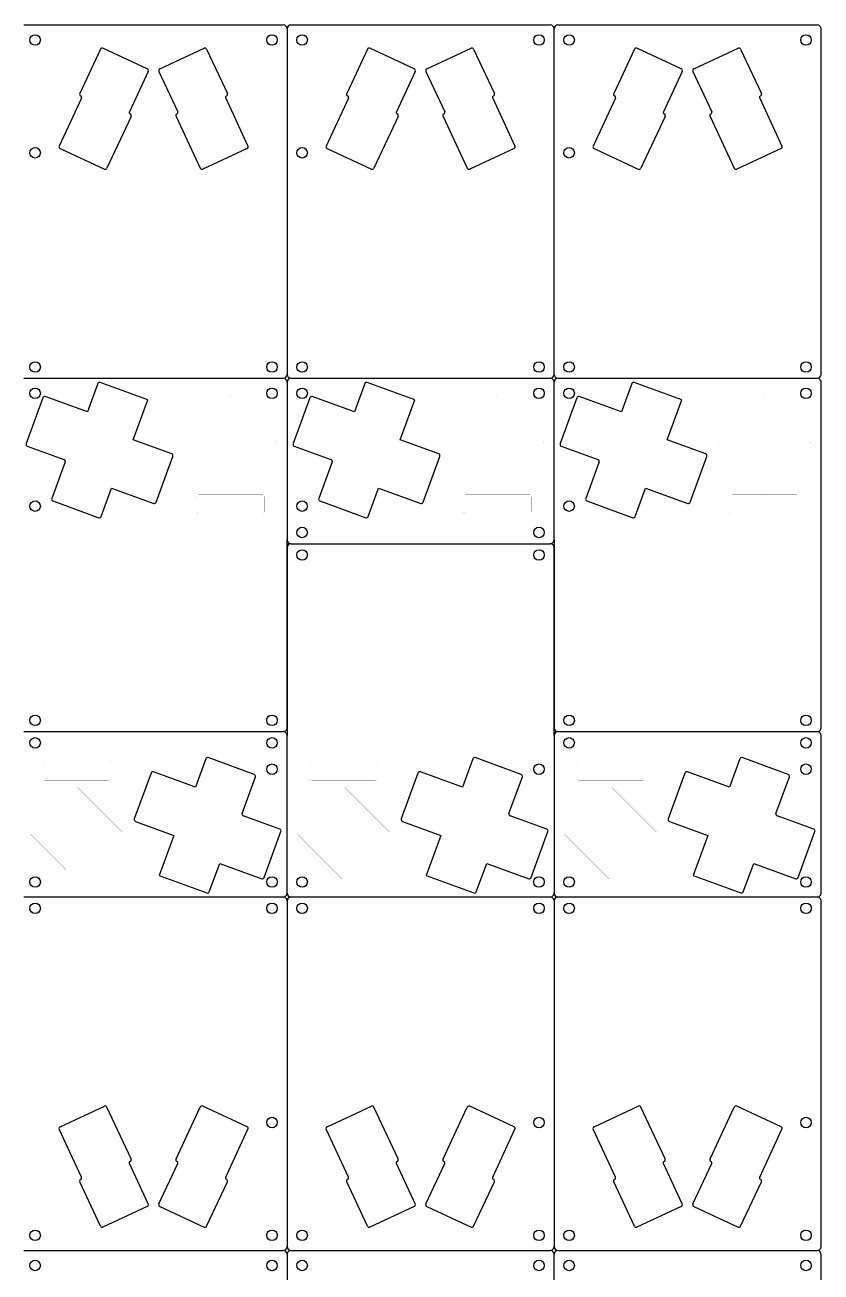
# Model space of a CAD drawing. Extents: x -1.3 to 16.9, y 0 to 26.7.
# Drawn here: x 8.54 to 16.87, y 13.61 to 26.67 of the extents above; entities that cross this region are included whole.
import ezdxf

# ---------------------------------------------------------------- set-up
doc = ezdxf.new("R2010")
doc.units = 0
doc.layers.add('20', color=1, linetype='CONTINUOUS')

msp = doc.modelspace()

# ---------------------------------------------------------------- linework, layer by layer
at = {"layer": '20'}
for p, q in [((8.525197, 26.669291), (11.241732, 26.669291)), ((11.320472, 26.669291), (14.037008, 26.669291)), ((14.115748, 26.669291), (16.832283, 26.669291)), ((11.281102, 26.629921), (11.281102, 23.007874)), ((14.076378, 23.007874), (14.076378, 26.629921)), ((16.871654, 23.007874), (16.871654, 26.629921)), ((9.327771, 26.41634), (9.110338, 25.950054)), ((9.817789, 26.209561), (9.353931, 26.425861)), ((9.94914, 26.209561), (10.412998, 26.425861)), ((10.439158, 26.41634), (10.656591, 25.950054)), ((12.123046, 26.41634), (11.905614, 25.950054)), ((12.613064, 26.209561), (12.149206, 26.425861)), ((12.744416, 26.209561), (13.208274, 26.425861)), ((13.234434, 26.41634), (13.451867, 25.950054)), ((14.918322, 26.41634), (14.700889, 25.950054)), ((15.40834, 26.209561), (14.944482, 26.425861)), ((15.539691, 26.209561), (16.00355, 26.425861)), ((16.02971, 26.41634), (16.247142, 25.950054)), ((9.82731, 26.183401), (9.630219, 25.760736)), ((9.939619, 26.183401), (10.136711, 25.760736)), ((12.622586, 26.183401), (12.425494, 25.760736)), ((12.734894, 26.183401), (12.931986, 25.760736)), ((15.417861, 26.183401), (15.22077, 25.760736)), ((15.53017, 26.183401), (15.727262, 25.760736)), ((9.128085, 25.901294), (8.894934, 25.4013)), ((10.638844, 25.901294), (10.871995, 25.4013)), ((11.923361, 25.901294), (11.69021, 25.4013)), ((13.43412, 25.901294), (13.66727, 25.4013)), ((14.718636, 25.901294), (14.485486, 25.4013)), ((16.229395, 25.901294), (16.462546, 25.4013)), ((9.647966, 25.711976), (9.394474, 25.168361)), ((10.118963, 25.711976), (10.372455, 25.168361)), ((12.443241, 25.711976), (12.18975, 25.168361)), ((12.914239, 25.711976), (13.16773, 25.168361)), ((15.238517, 25.711976), (14.985025, 25.168361)), ((15.709515, 25.711976), (15.963006, 25.168361)), ((8.904456, 25.37514), (9.368314, 25.15884)), ((10.862473, 25.37514), (10.398615, 25.15884)), ((11.699731, 25.37514), (12.16359, 25.15884)), ((13.657749, 25.37514), (13.19389, 25.15884)), ((14.495007, 25.37514), (14.958866, 25.15884)), ((16.453024, 25.37514), (15.989166, 25.15884)), ((8.525197, 22.968504), (11.241732, 22.968504)), ((9.299661, 22.914325), (9.191072, 22.615979)), ((9.824334, 22.744307), (9.324891, 22.92609)), ((11.281102, 22.929134), (11.281102, 21.472441)), ((11.320472, 22.968504), (14.037008, 22.968504)), ((12.094936, 22.914325), (11.986347, 22.615979)), ((12.61961, 22.744307), (12.120167, 22.92609)), ((14.076378, 21.472441), (14.076378, 22.929134)), ((14.115748, 22.968504), (16.832283, 22.968504)), ((14.890212, 22.914325), (14.781623, 22.615979)), ((15.414885, 22.744307), (14.915442, 22.92609)), ((16.871654, 19.307087), (16.871654, 22.929134)), ((8.724858, 22.764718), (8.549808, 22.283773)), ((9.191072, 22.615979), (8.750088, 22.776484)), ((9.670913, 22.322786), (9.824334, 22.744307)), ((11.520133, 22.764718), (11.345084, 22.283773)), ((11.986347, 22.615979), (11.545364, 22.776484)), ((12.466188, 22.322786), (12.61961, 22.744307)), ((14.315409, 22.764718), (14.140359, 22.283773)), ((14.781623, 22.615979), (14.340639, 22.776484)), ((15.261464, 22.322786), (15.414885, 22.744307)), ((8.561573, 22.258543), (8.945715, 22.118726)), ((10.073553, 22.176237), (9.670913, 22.322786)), ((11.356849, 22.258543), (11.740991, 22.118726)), ((12.868828, 22.176237), (12.466188, 22.322786)), ((14.152125, 22.258543), (14.536266, 22.118726)), ((15.664104, 22.176237), (15.261464, 22.322786)), ((8.95748, 22.093496), (8.817524, 21.70897)), ((9.910268, 21.670061), (10.085318, 22.151006)), ((11.752756, 22.093496), (11.6128, 21.70897)), ((12.705544, 21.670061), (12.880594, 22.151006)), ((14.548032, 22.093496), (14.408076, 21.70897)), ((15.50082, 21.670061), (15.675869, 22.151006)), ((9.335465, 21.520455), (9.444054, 21.818801)), ((9.444054, 21.818801), (9.885038, 21.658296)), ((12.130741, 21.520455), (12.23933, 21.818801)), ((12.23933, 21.818801), (12.680313, 21.658296)), ((14.926016, 21.520455), (15.034605, 21.818801)), ((15.034605, 21.818801), (15.475589, 21.658296)), ((8.82929, 21.68374), (9.310235, 21.50869)), ((11.624565, 21.68374), (12.10551, 21.50869)), ((14.419841, 21.68374), (14.900786, 21.50869)), ((11.281102, 21.472441), (11.281102, 21.275591)), ((14.076378, 21.275591), (14.076378, 21.472441)), ((11.281102, 19.307087), (11.281102, 21.275591)), ((11.281102, 21.19685), (11.281102, 19.228346)), ((11.320472, 21.23622), (14.037008, 21.23622)), ((14.076378, 21.275591), (14.076378, 19.307087)), ((14.076378, 19.228346), (14.076378, 21.19685)), ((8.525197, 19.267717), (11.241732, 19.267717)), ((11.281102, 19.031496), (11.281102, 19.228346)), ((14.076378, 19.228346), (14.076378, 19.031496)), ((14.115748, 19.267717), (16.832283, 19.267717)), ((16.871654, 19.031496), (16.871654, 19.228346)), ((10.431464, 18.983482), (10.322875, 18.685136)), ((10.937639, 18.820197), (10.456695, 18.995247)), ((11.281102, 17.574803), (11.281102, 19.031496)), ((13.22674, 18.983482), (13.11815, 18.685136)), ((13.732915, 18.820197), (13.25197, 18.995247)), ((14.076378, 19.031496), (14.076378, 17.574803)), ((16.022015, 18.983482), (15.913426, 18.685136)), ((16.528191, 18.820197), (16.047246, 18.995247)), ((16.871654, 17.574803), (16.871654, 19.031496)), ((9.856661, 18.833876), (9.681611, 18.352931)), ((10.322875, 18.685136), (9.881891, 18.845641)), ((12.651936, 18.833876), (12.476887, 18.352931)), ((13.11815, 18.685136), (12.677167, 18.845641)), ((15.447212, 18.833876), (15.272162, 18.352931)), ((15.913426, 18.685136), (15.472442, 18.845641)), ((10.809449, 18.410441), (10.949405, 18.794967)), ((13.604724, 18.410441), (13.74468, 18.794967)), ((16.4, 18.410441), (16.539956, 18.794967)), ((9.693376, 18.3277), (10.096016, 18.181151)), ((11.205356, 18.245394), (10.821214, 18.385211)), ((12.488652, 18.3277), (12.891292, 18.181151)), ((14.000631, 18.245394), (13.61649, 18.385211)), ((15.283928, 18.3277), (15.686567, 18.181151)), ((16.795907, 18.245394), (16.411765, 18.385211)), ((10.096016, 18.181151), (9.942595, 17.75963)), ((11.042071, 17.739219), (11.217121, 18.220164)), ((12.891292, 18.181151), (12.737871, 17.75963)), ((13.837347, 17.739219), (14.012397, 18.220164)), ((15.686567, 18.181151), (15.533146, 17.75963)), ((16.632623, 17.739219), (16.807672, 18.220164)), ((10.467268, 17.589612), (10.575857, 17.887958)), ((10.575857, 17.887958), (11.016841, 17.727453)), ((13.262544, 17.589612), (13.371133, 17.887958)), ((13.371133, 17.887958), (13.812117, 17.727453)), ((16.05782, 17.589612), (16.166409, 17.887958)), ((16.166409, 17.887958), (16.607392, 17.727453)), ((9.942595, 17.75963), (10.442038, 17.577847)), ((12.737871, 17.75963), (13.237313, 17.577847)), ((15.533146, 17.75963), (16.032589, 17.577847)), ((11.241732, 17.535433), (8.525197, 17.535433)), ((14.037008, 17.535433), (11.320472, 17.535433)), ((16.832283, 17.535433), (14.115748, 17.535433)), ((11.281102, 17.496063), (11.281102, 13.874016)), ((14.076378, 17.496063), (14.076378, 13.874016)), ((16.871654, 13.874016), (16.871654, 17.496063)), ((8.904456, 15.128797), (9.368314, 15.345097)), ((9.647966, 14.791961), (9.394474, 15.335576)), ((10.118963, 14.791961), (10.372455, 15.335576)), ((10.862473, 15.128797), (10.398615, 15.345097)), ((11.699731, 15.128797), (12.16359, 15.345097)), ((12.443241, 14.791961), (12.18975, 15.335576)), ((12.914239, 14.791961), (13.16773, 15.335576)), ((13.657749, 15.128797), (13.19389, 15.345097)), ((14.495007, 15.128797), (14.958866, 15.345097)), ((15.238517, 14.791961), (14.985025, 15.335576)), ((15.709515, 14.791961), (15.963006, 15.335576)), ((16.453024, 15.128797), (15.989166, 15.345097)), ((9.128085, 14.602643), (8.894934, 15.102637)), ((10.638844, 14.602643), (10.871995, 15.102637)), ((11.923361, 14.602643), (11.69021, 15.102637)), ((13.43412, 14.602643), (13.66727, 15.102637)), ((14.718636, 14.602643), (14.485486, 15.102637)), ((16.229395, 14.602643), (16.462546, 15.102637)), ((9.82731, 14.320536), (9.630219, 14.743201)), ((9.939619, 14.320536), (10.136711, 14.743201)), ((12.622586, 14.320536), (12.425494, 14.743201)), ((12.734894, 14.320536), (12.931986, 14.743201)), ((15.417861, 14.320536), (15.22077, 14.743201)), ((15.53017, 14.320536), (15.727262, 14.743201)), ((9.327771, 14.087597), (9.110338, 14.553883)), ((10.439158, 14.087597), (10.656591, 14.553883)), ((12.123046, 14.087597), (11.905614, 14.553883)), ((13.234434, 14.087597), (13.451867, 14.553883)), ((14.918322, 14.087597), (14.700889, 14.553883)), ((16.02971, 14.087597), (16.247142, 14.553883)), ((9.817789, 14.294376), (9.353931, 14.078076)), ((9.94914, 14.294376), (10.412998, 14.078076)), ((12.613064, 14.294376), (12.149206, 14.078076)), ((12.744416, 14.294376), (13.208274, 14.078076)), ((15.40834, 14.294376), (14.944482, 14.078076)), ((15.539691, 14.294376), (16.00355, 14.078076)), ((8.525197, 13.834646), (11.241732, 13.834646)), ((11.281102, 13.795276), (11.281102, 10.173228)), ((11.320472, 13.834646), (14.037008, 13.834646)), ((14.076378, 10.173228), (14.076378, 13.795276)), ((14.115748, 13.834646), (16.832283, 13.834646)), ((16.871654, 10.173228), (16.871654, 13.795276))]:
    msp.add_line(p, q, dxfattribs=at)
at = {"layer": '20', "const_width": 0.000394}
for points in [[(10.212345, 22.313132), (10.676632, 22.777419)], [(10.704471, 22.777419), (11.168758, 22.313132)], [(13.00762, 22.313132), (13.471907, 22.777419)], [(13.499746, 22.777419), (13.964033, 22.313132)], [(15.802896, 22.313132), (16.267183, 22.777419)], [(16.295022, 22.777419), (16.759309, 22.313132)], [(10.676632, 21.821006), (10.212345, 22.285293)], [(11.168758, 22.285293), (10.704471, 21.821006)], [(13.471907, 21.821006), (13.00762, 22.285293)], [(13.964033, 22.285293), (13.499746, 21.821006)], [(16.267183, 21.821006), (15.802896, 22.285293)], [(16.759309, 22.285293), (16.295022, 21.821006)], [(10.33622, 21.570866), (10.33622, 21.728346)], [(10.355906, 21.748031), (11.025197, 21.748031)], [(11.044882, 21.570866), (11.044882, 21.728346)], [(13.131496, 21.570866), (13.131496, 21.728346)], [(13.151181, 21.748031), (13.820472, 21.748031)], [(13.840157, 21.570866), (13.840157, 21.728346)], [(15.926772, 21.570866), (15.926772, 21.728346)], [(15.946457, 21.748031), (16.615748, 21.748031)], [(16.635433, 21.570866), (16.635433, 21.728346)], [(11.025197, 21.551181), (10.355906, 21.551181)], [(11.281102, 21.472441), (14.076378, 21.472441)], [(13.820472, 21.551181), (13.151181, 21.551181)], [(16.615748, 21.551181), (15.946457, 21.551181)], [(11.281102, 19.031496), (8.485827, 19.031496)], [(8.741732, 18.952756), (9.411024, 18.952756)], [(11.537008, 18.952756), (12.206299, 18.952756)], [(16.871654, 19.031496), (14.076378, 19.031496)], [(14.332283, 18.952756), (15.001575, 18.952756)], [(8.722047, 18.933071), (8.722047, 18.775591)], [(9.430709, 18.933071), (9.430709, 18.775591)], [(11.517323, 18.933071), (11.517323, 18.775591)], [(12.225984, 18.933071), (12.225984, 18.775591)], [(14.312598, 18.933071), (14.312598, 18.775591)], [(15.02126, 18.933071), (15.02126, 18.775591)], [(8.598171, 18.218644), (9.062459, 18.682931)], [(9.411024, 18.755906), (8.741732, 18.755906)], [(9.090297, 18.682931), (9.554585, 18.218644)], [(11.393447, 18.218644), (11.857734, 18.682931)], [(12.206299, 18.755906), (11.537008, 18.755906)], [(11.885573, 18.682931), (12.34986, 18.218644)], [(14.188723, 18.218644), (14.65301, 18.682931)], [(15.001575, 18.755906), (14.332283, 18.755906)], [(14.680849, 18.682931), (15.145136, 18.218644)], [(9.062459, 17.726518), (8.598171, 18.190805)], [(9.554585, 18.190805), (9.090297, 17.726518)], [(11.857734, 17.726518), (11.393447, 18.190805)], [(12.34986, 18.190805), (11.885573, 17.726518)], [(14.65301, 17.726518), (14.188723, 18.190805)], [(15.145136, 18.190805), (14.680849, 17.726518)]]:
    msp.add_lwpolyline(points, dxfattribs=at)
at = {"layer": '20'}
for points, const_width in [([(10.704471, 22.777419, 0.414214), (10.676632, 22.777419)], 0.000394), ([(10.676562, 22.777489, 1), (10.676701, 22.77735)], 0.000197), ([(10.676701, 22.77735, 1), (10.676562, 22.777489)], 0.000197), ([(10.70454, 22.777489, 1), (10.704401, 22.77735)], 0.000197), ([(10.704401, 22.77735, 1), (10.70454, 22.777489)], 0.000197), ([(13.499746, 22.777419, 0.414214), (13.471907, 22.777419)], 0.000394), ([(13.471838, 22.777489, 1), (13.471977, 22.77735)], 0.000197), ([(13.471977, 22.77735, 1), (13.471838, 22.777489)], 0.000197), ([(13.499816, 22.777489, 1), (13.499677, 22.77735)], 0.000197), ([(13.499677, 22.77735, 1), (13.499816, 22.777489)], 0.000197), ([(16.295022, 22.777419, 0.414214), (16.267183, 22.777419)], 0.000394), ([(16.267113, 22.777489, 1), (16.267253, 22.77735)], 0.000197), ([(16.267253, 22.77735, 1), (16.267113, 22.777489)], 0.000197), ([(16.295091, 22.777489, 1), (16.294952, 22.77735)], 0.000197), ([(16.294952, 22.77735, 1), (16.295091, 22.777489)], 0.000197), ([(10.212345, 22.313132, 0.414214), (10.212345, 22.285293)], 0.000394), ([(10.212275, 22.313202, 1), (10.212414, 22.313062)], 0.000197), ([(10.212414, 22.285363, 1), (10.212275, 22.285224)], 0.000197), ([(10.212414, 22.313062, 1), (10.212275, 22.313202)], 0.000197), ([(10.212275, 22.285224, 1), (10.212414, 22.285363)], 0.000197), ([(11.168827, 22.313202, 1), (11.168688, 22.313062)], 0.000197), ([(11.168758, 22.285293, 0.414214), (11.168758, 22.313132)], 0.000394), ([(11.168688, 22.285363, 1), (11.168827, 22.285224)], 0.000197), ([(11.168688, 22.313062, 1), (11.168827, 22.313202)], 0.000197), ([(11.168827, 22.285224, 1), (11.168688, 22.285363)], 0.000197), ([(13.00762, 22.313132, 0.414214), (13.00762, 22.285293)], 0.000394), ([(13.007551, 22.313202, 1), (13.00769, 22.313062)], 0.000197), ([(13.00769, 22.285363, 1), (13.007551, 22.285224)], 0.000197), ([(13.00769, 22.313062, 1), (13.007551, 22.313202)], 0.000197), ([(13.007551, 22.285224, 1), (13.00769, 22.285363)], 0.000197), ([(13.964033, 22.285293, 0.414214), (13.964033, 22.313132)], 0.000394), ([(13.964103, 22.313202, 1), (13.963964, 22.313062)], 0.000197), ([(13.963964, 22.285363, 1), (13.964103, 22.285224)], 0.000197), ([(13.964103, 22.285224, 1), (13.963964, 22.285363)], 0.000197), ([(13.963964, 22.313062, 1), (13.964103, 22.313202)], 0.000197), ([(15.802896, 22.313132, 0.414214), (15.802896, 22.285293)], 0.000394), ([(15.802826, 22.313202, 1), (15.802965, 22.313062)], 0.000197), ([(15.802965, 22.285363, 1), (15.802826, 22.285224)], 0.000197), ([(15.802965, 22.313062, 1), (15.802826, 22.313202)], 0.000197), ([(15.802826, 22.285224, 1), (15.802965, 22.285363)], 0.000197), ([(16.759309, 22.285293, 0.414214), (16.759309, 22.313132)], 0.000394), ([(16.759379, 22.313202, 1), (16.759239, 22.313062)], 0.000197), ([(16.759239, 22.285363, 1), (16.759379, 22.285224)], 0.000197), ([(16.759239, 22.313062, 1), (16.759379, 22.313202)], 0.000197), ([(16.759379, 22.285224, 1), (16.759239, 22.285363)], 0.000197), ([(10.676701, 21.821076, 1), (10.676562, 21.820936)], 0.000197), ([(10.676632, 21.821006, 0.414214), (10.704471, 21.821006)], 0.000394), ([(10.676562, 21.820936, 1), (10.676701, 21.821076)], 0.000197), ([(10.704401, 21.821076, 1), (10.70454, 21.820936)], 0.000197), ([(10.70454, 21.820936, 1), (10.704401, 21.821076)], 0.000197), ([(13.471907, 21.821006, 0.414214), (13.499746, 21.821006)], 0.000394), ([(13.471977, 21.821076, 1), (13.471838, 21.820936)], 0.000197), ([(13.471838, 21.820936, 1), (13.471977, 21.821076)], 0.000197), ([(13.499677, 21.821076, 1), (13.499816, 21.820936)], 0.000197), ([(13.499816, 21.820936, 1), (13.499677, 21.821076)], 0.000197), ([(16.267183, 21.821006, 0.414214), (16.295022, 21.821006)], 0.000394), ([(16.267253, 21.821076, 1), (16.267113, 21.820936)], 0.000197), ([(16.267113, 21.820936, 1), (16.267253, 21.821076)], 0.000197), ([(16.294952, 21.821076, 1), (16.295091, 21.820936)], 0.000197), ([(16.295091, 21.820936, 1), (16.294952, 21.821076)], 0.000197), ([(10.355906, 21.748031, 0.414214), (10.33622, 21.728346)], 0.000394), ([(10.336319, 21.728346, 1), (10.336122, 21.728346)], 0.000197), ([(10.336122, 21.728346, 1), (10.336319, 21.728346)], 0.000197), ([(10.355906, 21.74813, 1), (10.355906, 21.747933)], 0.000197), ([(10.355906, 21.747933, 1), (10.355906, 21.74813)], 0.000197), ([(11.044882, 21.728346, 0.414214), (11.025197, 21.748031)], 0.000394), ([(11.025197, 21.74813, 1), (11.025197, 21.747933)], 0.000197), ([(11.025197, 21.747933, 1), (11.025197, 21.74813)], 0.000197), ([(11.04498, 21.728346, 1), (11.044783, 21.728346)], 0.000197), ([(11.044783, 21.728346, 1), (11.04498, 21.728346)], 0.000197), ([(13.151181, 21.748031, 0.414214), (13.131496, 21.728346)], 0.000394), ([(13.131594, 21.728346, 1), (13.131398, 21.728346)], 0.000197), ([(13.131398, 21.728346, 1), (13.131594, 21.728346)], 0.000197), ([(13.151181, 21.74813, 1), (13.151181, 21.747933)], 0.000197), ([(13.151181, 21.747933, 1), (13.151181, 21.74813)], 0.000197), ([(13.840157, 21.728346, 0.414214), (13.820472, 21.748031)], 0.000394), ([(13.820472, 21.74813, 1), (13.820472, 21.747933)], 0.000197), ([(13.820472, 21.747933, 1), (13.820472, 21.74813)], 0.000197), ([(13.840256, 21.728346, 1), (13.840059, 21.728346)], 0.000197), ([(13.840059, 21.728346, 1), (13.840256, 21.728346)], 0.000197), ([(15.92687, 21.728346, 1), (15.926673, 21.728346)], 0.000197), ([(15.926673, 21.728346, 1), (15.92687, 21.728346)], 0.000197), ([(15.946457, 21.748031, 0.414214), (15.926772, 21.728346)], 0.000394), ([(15.946457, 21.74813, 1), (15.946457, 21.747933)], 0.000197), ([(15.946457, 21.747933, 1), (15.946457, 21.74813)], 0.000197), ([(16.635433, 21.728346, 0.414214), (16.615748, 21.748031)], 0.000394), ([(16.615748, 21.74813, 1), (16.615748, 21.747933)], 0.000197), ([(16.615748, 21.747933, 1), (16.615748, 21.74813)], 0.000197), ([(16.635531, 21.728346, 1), (16.635335, 21.728346)], 0.000197), ([(16.635335, 21.728346, 1), (16.635531, 21.728346)], 0.000197), ([(10.33622, 21.570866, 0.414214), (10.355906, 21.551181)], 0.000394), ([(10.336319, 21.570866, 1), (10.336122, 21.570866)], 0.000197), ([(10.336122, 21.570866, 1), (10.336319, 21.570866)], 0.000197), ([(11.025197, 21.551181, 0.414214), (11.044882, 21.570866)], 0.000394), ([(11.04498, 21.570866, 1), (11.044783, 21.570866)], 0.000197), ([(11.044783, 21.570866, 1), (11.04498, 21.570866)], 0.000197), ([(13.131496, 21.570866, 0.414214), (13.151181, 21.551181)], 0.000394), ([(13.131594, 21.570866, 1), (13.131398, 21.570866)], 0.000197), ([(13.131398, 21.570866, 1), (13.131594, 21.570866)], 0.000197), ([(13.820472, 21.551181, 0.414214), (13.840157, 21.570866)], 0.000394), ([(13.840256, 21.570866, 1), (13.840059, 21.570866)], 0.000197), ([(13.840059, 21.570866, 1), (13.840256, 21.570866)], 0.000197), ([(15.92687, 21.570866, 1), (15.926673, 21.570866)], 0.000197), ([(15.926673, 21.570866, 1), (15.92687, 21.570866)], 0.000197), ([(15.926772, 21.570866, 0.414214), (15.946457, 21.551181)], 0.000394), ([(16.615748, 21.551181, 0.414214), (16.635433, 21.570866)], 0.000394), ([(16.635531, 21.570866, 1), (16.635335, 21.570866)], 0.000197), ([(16.635335, 21.570866, 1), (16.635531, 21.570866)], 0.000197), ([(10.355906, 21.55128, 1), (10.355906, 21.551083)], 0.000197), ([(10.355906, 21.551083, 1), (10.355906, 21.55128)], 0.000197), ([(11.025197, 21.55128, 1), (11.025197, 21.551083)], 0.000197), ([(11.025197, 21.551083, 1), (11.025197, 21.55128)], 0.000197), ([(11.281102, 21.472539, 1), (11.281102, 21.472343)], 0.000197), ([(13.151181, 21.55128, 1), (13.151181, 21.551083)], 0.000197), ([(13.151181, 21.551083, 1), (13.151181, 21.55128)], 0.000197), ([(13.820472, 21.55128, 1), (13.820472, 21.551083)], 0.000197), ([(13.820472, 21.551083, 1), (13.820472, 21.55128)], 0.000197), ([(14.076378, 21.472343, 1), (14.076378, 21.472539)], 0.000197), ([(15.946457, 21.55128, 1), (15.946457, 21.551083)], 0.000197), ([(15.946457, 21.551083, 1), (15.946457, 21.55128)], 0.000197), ([(16.615748, 21.55128, 1), (16.615748, 21.551083)], 0.000197), ([(16.615748, 21.551083, 1), (16.615748, 21.55128)], 0.000197), ([(8.741732, 18.952756, 0.414214), (8.722047, 18.933071)], 0.000394), ([(8.741732, 18.952854, 1), (8.741732, 18.952657)], 0.000197), ([(8.741732, 18.952657, 1), (8.741732, 18.952854)], 0.000197), ([(9.430709, 18.933071, 0.414214), (9.411024, 18.952756)], 0.000394), ([(9.411024, 18.952854, 1), (9.411024, 18.952657)], 0.000197), ([(9.411024, 18.952657, 1), (9.411024, 18.952854)], 0.000197), ([(11.281102, 19.031398, 1), (11.281102, 19.031594)], 0.000197), ([(11.537008, 18.952756, 0.414214), (11.517323, 18.933071)], 0.000394), ([(11.537008, 18.952854, 1), (11.537008, 18.952657)], 0.000197), ([(11.537008, 18.952657, 1), (11.537008, 18.952854)], 0.000197), ([(12.225984, 18.933071, 0.414214), (12.206299, 18.952756)], 0.000394), ([(12.206299, 18.952854, 1), (12.206299, 18.952657)], 0.000197), ([(12.206299, 18.952657, 1), (12.206299, 18.952854)], 0.000197), ([(14.076378, 19.031594, 1), (14.076378, 19.031398)], 0.000197), ([(14.332283, 18.952756, 0.414214), (14.312598, 18.933071)], 0.000394), ([(14.332283, 18.952854, 1), (14.332283, 18.952657)], 0.000197), ([(14.332283, 18.952657, 1), (14.332283, 18.952854)], 0.000197), ([(15.02126, 18.933071, 0.414214), (15.001575, 18.952756)], 0.000394), ([(15.001575, 18.952854, 1), (15.001575, 18.952657)], 0.000197), ([(15.001575, 18.952657, 1), (15.001575, 18.952854)], 0.000197), ([(16.871654, 19.031398, 1), (16.871654, 19.031594)], 0.000197), ([(8.722146, 18.933071, 1), (8.721949, 18.933071)], 0.000197), ([(8.721949, 18.933071, 1), (8.722146, 18.933071)], 0.000197), ([(9.430807, 18.933071, 1), (9.43061, 18.933071)], 0.000197), ([(9.43061, 18.933071, 1), (9.430807, 18.933071)], 0.000197), ([(11.517421, 18.933071, 1), (11.517224, 18.933071)], 0.000197), ([(11.517224, 18.933071, 1), (11.517421, 18.933071)], 0.000197), ([(12.226083, 18.933071, 1), (12.225886, 18.933071)], 0.000197), ([(12.225886, 18.933071, 1), (12.226083, 18.933071)], 0.000197), ([(14.312697, 18.933071, 1), (14.3125, 18.933071)], 0.000197), ([(14.3125, 18.933071, 1), (14.312697, 18.933071)], 0.000197), ([(15.021358, 18.933071, 1), (15.021161, 18.933071)], 0.000197), ([(15.021161, 18.933071, 1), (15.021358, 18.933071)], 0.000197), ([(8.722047, 18.775591, 0.414214), (8.741732, 18.755906)], 0.000394), ([(8.722146, 18.775591, 1), (8.721949, 18.775591)], 0.000197), ([(8.721949, 18.775591, 1), (8.722146, 18.775591)], 0.000197), ([(8.741732, 18.756004, 1), (8.741732, 18.755807)], 0.000197), ([(8.741732, 18.755807, 1), (8.741732, 18.756004)], 0.000197), ([(9.062389, 18.683001, 1), (9.062528, 18.682861)], 0.000197), ([(9.090297, 18.682931, 0.414214), (9.062459, 18.682931)], 0.000394), ([(9.062528, 18.682861, 1), (9.062389, 18.683001)], 0.000197), ([(9.090367, 18.683001, 1), (9.090228, 18.682861)], 0.000197), ([(9.090228, 18.682861, 1), (9.090367, 18.683001)], 0.000197), ([(9.411024, 18.755906, 0.414214), (9.430709, 18.775591)], 0.000394), ([(9.411024, 18.756004, 1), (9.411024, 18.755807)], 0.000197), ([(9.411024, 18.755807, 1), (9.411024, 18.756004)], 0.000197), ([(9.430807, 18.775591, 1), (9.43061, 18.775591)], 0.000197), ([(9.43061, 18.775591, 1), (9.430807, 18.775591)], 0.000197), ([(11.517323, 18.775591, 0.414214), (11.537008, 18.755906)], 0.000394), ([(11.517421, 18.775591, 1), (11.517224, 18.775591)], 0.000197), ([(11.517224, 18.775591, 1), (11.517421, 18.775591)], 0.000197), ([(11.537008, 18.756004, 1), (11.537008, 18.755807)], 0.000197), ([(11.537008, 18.755807, 1), (11.537008, 18.756004)], 0.000197), ([(11.885573, 18.682931, 0.414214), (11.857734, 18.682931)], 0.000394), ([(11.857665, 18.683001, 1), (11.857804, 18.682861)], 0.000197), ([(11.857804, 18.682861, 1), (11.857665, 18.683001)], 0.000197), ([(11.885643, 18.683001, 1), (11.885503, 18.682861)], 0.000197), ([(11.885503, 18.682861, 1), (11.885643, 18.683001)], 0.000197), ([(12.206299, 18.755906, 0.414214), (12.225984, 18.775591)], 0.000394), ([(12.206299, 18.756004, 1), (12.206299, 18.755807)], 0.000197), ([(12.206299, 18.755807, 1), (12.206299, 18.756004)], 0.000197), ([(12.226083, 18.775591, 1), (12.225886, 18.775591)], 0.000197), ([(12.225886, 18.775591, 1), (12.226083, 18.775591)], 0.000197), ([(14.312598, 18.775591, 0.414214), (14.332283, 18.755906)], 0.000394), ([(14.312697, 18.775591, 1), (14.3125, 18.775591)], 0.000197), ([(14.3125, 18.775591, 1), (14.312697, 18.775591)], 0.000197), ([(14.332283, 18.756004, 1), (14.332283, 18.755807)], 0.000197), ([(14.332283, 18.755807, 1), (14.332283, 18.756004)], 0.000197), ([(14.65294, 18.683001, 1), (14.653079, 18.682861)], 0.000197), ([(14.680849, 18.682931, 0.414214), (14.65301, 18.682931)], 0.000394), ([(14.653079, 18.682861, 1), (14.65294, 18.683001)], 0.000197), ([(14.680918, 18.683001, 1), (14.680779, 18.682861)], 0.000197), ([(14.680779, 18.682861, 1), (14.680918, 18.683001)], 0.000197), ([(15.001575, 18.755906, 0.414214), (15.02126, 18.775591)], 0.000394), ([(15.001575, 18.756004, 1), (15.001575, 18.755807)], 0.000197), ([(15.001575, 18.755807, 1), (15.001575, 18.756004)], 0.000197), ([(15.021358, 18.775591, 1), (15.021161, 18.775591)], 0.000197), ([(15.021161, 18.775591, 1), (15.021358, 18.775591)], 0.000197), ([(8.598171, 18.218644, 0.414214), (8.598171, 18.190805)], 0.000394), ([(8.598241, 18.190875, 1), (8.598102, 18.190735)], 0.000197), ([(8.598102, 18.218713, 1), (8.598241, 18.218574)], 0.000197), ([(8.598102, 18.190735, 1), (8.598241, 18.190875)], 0.000197), ([(8.598241, 18.218574, 1), (8.598102, 18.218713)], 0.000197), ([(9.554515, 18.190875, 1), (9.554654, 18.190735)], 0.000197), ([(9.554585, 18.190805, 0.414214), (9.554585, 18.218644)], 0.000394), ([(9.554654, 18.218713, 1), (9.554515, 18.218574)], 0.000197), ([(9.554515, 18.218574, 1), (9.554654, 18.218713)], 0.000197), ([(9.554654, 18.190735, 1), (9.554515, 18.190875)], 0.000197), ([(11.393447, 18.218644, 0.414214), (11.393447, 18.190805)], 0.000394), ([(11.393377, 18.218713, 1), (11.393517, 18.218574)], 0.000197), ([(11.393517, 18.190875, 1), (11.393377, 18.190735)], 0.000197), ([(11.393517, 18.218574, 1), (11.393377, 18.218713)], 0.000197), ([(11.393377, 18.190735, 1), (11.393517, 18.190875)], 0.000197), ([(12.34986, 18.190805, 0.414214), (12.34986, 18.218644)], 0.000394), ([(12.349791, 18.190875, 1), (12.34993, 18.190735)], 0.000197), ([(12.34993, 18.218713, 1), (12.349791, 18.218574)], 0.000197), ([(12.349791, 18.218574, 1), (12.34993, 18.218713)], 0.000197), ([(12.34993, 18.190735, 1), (12.349791, 18.190875)], 0.000197), ([(14.188723, 18.218644, 0.414214), (14.188723, 18.190805)], 0.000394), ([(14.188792, 18.190875, 1), (14.188653, 18.190735)], 0.000197), ([(14.188653, 18.218713, 1), (14.188792, 18.218574)], 0.000197), ([(14.188792, 18.218574, 1), (14.188653, 18.218713)], 0.000197), ([(14.188653, 18.190735, 1), (14.188792, 18.190875)], 0.000197), ([(15.145066, 18.190875, 1), (15.145205, 18.190735)], 0.000197), ([(15.145136, 18.190805, 0.414214), (15.145136, 18.218644)], 0.000394), ([(15.145205, 18.218713, 1), (15.145066, 18.218574)], 0.000197), ([(15.145066, 18.218574, 1), (15.145205, 18.218713)], 0.000197), ([(15.145205, 18.190735, 1), (15.145066, 18.190875)], 0.000197), ([(9.062459, 17.726518, 0.414214), (9.090297, 17.726518)], 0.000394), ([(9.062528, 17.726587, 1), (9.062389, 17.726448)], 0.000197), ([(9.062389, 17.726448, 1), (9.062528, 17.726587)], 0.000197), ([(9.090228, 17.726587, 1), (9.090367, 17.726448)], 0.000197), ([(9.090367, 17.726448, 1), (9.090228, 17.726587)], 0.000197), ([(11.857734, 17.726518, 0.414214), (11.885573, 17.726518)], 0.000394), ([(11.857804, 17.726587, 1), (11.857665, 17.726448)], 0.000197), ([(11.857665, 17.726448, 1), (11.857804, 17.726587)], 0.000197), ([(11.885503, 17.726587, 1), (11.885643, 17.726448)], 0.000197), ([(11.885643, 17.726448, 1), (11.885503, 17.726587)], 0.000197), ([(14.65301, 17.726518, 0.414214), (14.680849, 17.726518)], 0.000394), ([(14.653079, 17.726587, 1), (14.65294, 17.726448)], 0.000197), ([(14.65294, 17.726448, 1), (14.653079, 17.726587)], 0.000197), ([(14.680779, 17.726587, 1), (14.680918, 17.726448)], 0.000197), ([(14.680918, 17.726448, 1), (14.680779, 17.726587)], 0.000197)]:
    msp.add_lwpolyline(points, format="xyb", dxfattribs=dict(at, const_width=const_width))
for centre in [(8.643307, 26.511811), (11.123622, 26.511811), (11.438583, 26.511811), (13.918898, 26.511811), (14.233858, 26.511811), (16.714173, 26.511811), (8.643307, 25.330709), (11.438583, 25.330709), (14.233858, 25.330709), (8.643307, 23.086614), (11.123622, 23.086614), (11.438583, 23.086614), (13.918898, 23.086614), (14.233858, 23.086614), (16.714173, 23.086614), (8.643307, 22.811024), (11.123622, 22.811024), (11.438583, 22.811024), (13.918898, 22.811024), (14.233858, 22.811024), (16.714173, 22.811024), (8.643307, 21.629921), (11.438583, 21.629921), (14.233858, 21.629921), (11.438583, 21.354331), (13.918898, 21.354331), (11.438583, 21.11811), (13.918898, 21.11811), (8.643307, 19.385827), (11.123622, 19.385827), (14.233858, 19.385827), (16.714173, 19.385827), (8.643307, 19.149606), (11.123622, 19.149606), (14.233858, 19.149606), (16.714173, 19.149606), (11.123622, 18.874016), (13.918898, 18.874016), (16.714173, 18.874016), (8.643307, 17.692913), (11.123622, 17.692913), (11.438583, 17.692913), (13.918898, 17.692913), (14.233858, 17.692913), (16.714173, 17.692913), (8.643307, 17.417323), (11.123622, 17.417323), (11.438583, 17.417323), (13.918898, 17.417323), (14.233858, 17.417323), (16.714173, 17.417323), (11.123622, 15.173228), (13.918898, 15.173228), (16.714173, 15.173228), (8.643307, 13.992126), (11.123622, 13.992126), (11.438583, 13.992126), (13.918898, 13.992126), (14.233858, 13.992126), (16.714173, 13.992126), (8.643307, 13.677165), (11.123622, 13.677165), (11.438583, 13.677165), (13.918898, 13.677165), (14.233858, 13.677165), (16.714173, 13.677165)]:
    msp.add_circle(centre, 0.055118, dxfattribs=at)
for centre, radius, start, end in [((11.241732, 26.629921), 0.03937, 0, 90), ((11.320472, 26.629921), 0.03937, 90, 180), ((14.037008, 26.629921), 0.03937, 0, 90), ((14.115748, 26.629921), 0.03937, 90, 180), ((16.832283, 26.629921), 0.03937, 0, 90), ((9.345611, 26.408021), 0.019685, 64.999937, 154.999937), ((10.421318, 26.408021), 0.019685, 25.000063, 115.000063), ((12.140887, 26.408021), 0.019685, 64.999937, 154.999937), ((13.216593, 26.408021), 0.019685, 25.000063, 115.000063), ((14.936163, 26.408021), 0.019685, 64.999937, 154.999937), ((16.011869, 26.408021), 0.019685, 25.000063, 115.000063), ((9.80947, 26.19172), 0.019685, 334.999937, 64.999937), ((9.95746, 26.19172), 0.019685, 115.000063, 205.000063), ((12.604745, 26.19172), 0.019685, 334.999937, 64.999937), ((12.752735, 26.19172), 0.019685, 115.000063, 205.000063), ((15.400021, 26.19172), 0.019685, 334.999937, 64.999937), ((15.548011, 26.19172), 0.019685, 115.000063, 205.000063), ((9.125751, 25.942867), 0.017006, 154.999671, 244.999846), ((9.110244, 25.909613), 0.019685, 334.999937, 64.999937), ((10.656685, 25.909613), 0.019685, 115.000063, 205.000063), ((10.641178, 25.942867), 0.017006, 295.000154, 25.000329), ((11.921027, 25.942867), 0.017006, 154.999671, 244.999846), ((11.90552, 25.909613), 0.019685, 334.999937, 64.999937), ((13.45196, 25.909613), 0.019685, 115.000063, 205.000063), ((13.436454, 25.942867), 0.017006, 295.000154, 25.000329), ((14.716302, 25.942867), 0.017006, 154.999671, 244.999846), ((14.700796, 25.909613), 0.019685, 334.999937, 64.999937), ((16.247236, 25.909613), 0.019685, 115.000063, 205.000063), ((16.231729, 25.942867), 0.017006, 295.000154, 25.000329), ((9.645632, 25.753549), 0.017006, 154.999671, 244.999846), ((9.630125, 25.720295), 0.019685, 334.999937, 64.999937), ((10.136804, 25.720295), 0.019685, 115.000063, 205.000063), ((10.121297, 25.753549), 0.017006, 295.000154, 25.000329), ((12.440907, 25.753549), 0.017006, 154.999671, 244.999846), ((12.425401, 25.720295), 0.019685, 334.999937, 64.999937), ((12.93208, 25.720295), 0.019685, 115.000063, 205.000063), ((12.916573, 25.753549), 0.017006, 295.000154, 25.000329), ((15.236183, 25.753549), 0.017006, 154.999671, 244.999846), ((15.220676, 25.720295), 0.019685, 334.999937, 64.999937), ((15.727355, 25.720295), 0.019685, 115.000063, 205.000063), ((15.711849, 25.753549), 0.017006, 295.000154, 25.000329), ((8.912775, 25.392981), 0.019685, 154.999937, 244.999937), ((10.854154, 25.392981), 0.019685, 295.000063, 25.000063), ((11.708051, 25.392981), 0.019685, 154.999937, 244.999937), ((13.64943, 25.392981), 0.019685, 295.000063, 25.000063), ((14.503326, 25.392981), 0.019685, 154.999937, 244.999937), ((16.444705, 25.392981), 0.019685, 295.000063, 25.000063), ((9.376634, 25.176681), 0.019685, 245.000175, 334.999699), ((10.390296, 25.176681), 0.019685, 205.000301, 294.999825), ((12.171909, 25.176681), 0.019685, 245.000175, 334.999699), ((13.185571, 25.176681), 0.019685, 205.000301, 294.999825), ((14.967185, 25.176681), 0.019685, 245.000175, 334.999699), ((15.980847, 25.176681), 0.019685, 205.000301, 294.999825), ((11.241732, 23.007874), 0.03937, 270, 0), ((11.320472, 23.007874), 0.03937, 180, 270), ((14.037008, 23.007874), 0.03937, 270, 0), ((14.115748, 23.007874), 0.03937, 180, 270), ((16.832283, 23.007874), 0.03937, 270, 0), ((9.318158, 22.907592), 0.019685, 69.999807, 159.999929), ((11.241732, 22.929134), 0.03937, 0, 90), ((11.320472, 22.929134), 0.03937, 90, 180), ((12.113434, 22.907592), 0.019685, 69.999807, 159.999929), ((14.037008, 22.929134), 0.03937, 0, 90), ((14.115748, 22.929134), 0.03937, 90, 180), ((14.90871, 22.907592), 0.019685, 69.999807, 159.999929), ((16.832283, 22.929134), 0.03937, 0, 90), ((8.743355, 22.757986), 0.019685, 69.999807, 159.999929), ((11.538631, 22.757986), 0.019685, 69.999807, 159.999929), ((14.333907, 22.757986), 0.019685, 69.999807, 159.999929), ((8.568306, 22.27704), 0.019685, 160.000265, 250.000143), ((11.363582, 22.27704), 0.019685, 160.000265, 250.000143), ((14.158857, 22.27704), 0.019685, 160.000265, 250.000143), ((8.938983, 22.100228), 0.019685, 340.000265, 70.000143), ((10.06682, 22.157739), 0.019685, 340.000265, 70.000143), ((11.734258, 22.100228), 0.019685, 340.000265, 70.000143), ((12.862096, 22.157739), 0.019685, 340.000265, 70.000143), ((14.529534, 22.100228), 0.019685, 340.000265, 70.000143), ((15.657371, 22.157739), 0.019685, 340.000265, 70.000143), ((8.836022, 21.702237), 0.019685, 160.000265, 250.000143), ((11.631298, 21.702237), 0.019685, 160.000265, 250.000143), ((14.426574, 21.702237), 0.019685, 160.000265, 250.000143), ((9.891771, 21.676794), 0.019685, 249.999807, 339.999929), ((12.687046, 21.676794), 0.019685, 249.999807, 339.999929), ((15.482322, 21.676794), 0.019685, 249.999807, 339.999929), ((9.316967, 21.527188), 0.019685, 249.999807, 339.999929), ((12.112243, 21.527188), 0.019685, 249.999807, 339.999929), ((14.907519, 21.527188), 0.019685, 249.999807, 339.999929), ((11.320472, 21.275591), 0.03937, 180, 270), ((11.320472, 21.19685), 0.03937, 90, 180), ((14.037008, 21.275591), 0.03937, 270, 0), ((14.037008, 21.19685), 0.03937, 0, 90), ((11.241732, 19.307087), 0.03937, 270, 0), ((11.241732, 19.228346), 0.03937, 0, 90), ((14.115748, 19.307087), 0.03937, 180, 270), ((14.115748, 19.228346), 0.03937, 90, 180), ((16.832283, 19.307087), 0.03937, 270, 0), ((16.832283, 19.228346), 0.03937, 0, 90), ((10.449962, 18.97675), 0.019685, 69.999807, 159.999929), ((13.245237, 18.97675), 0.019685, 69.999807, 159.999929), ((16.040513, 18.97675), 0.019685, 69.999807, 159.999929), ((9.875158, 18.827143), 0.019685, 69.999807, 159.999929), ((10.930907, 18.8017), 0.019685, 340.000265, 70.000143), ((12.670434, 18.827143), 0.019685, 69.999807, 159.999929), ((13.726182, 18.8017), 0.019685, 340.000265, 70.000143), ((15.46571, 18.827143), 0.019685, 69.999807, 159.999929), ((16.521458, 18.8017), 0.019685, 340.000265, 70.000143), ((9.700109, 18.346198), 0.019685, 160.000265, 250.000143), ((10.827947, 18.403709), 0.019685, 160.000265, 250.000143), ((12.495385, 18.346198), 0.019685, 160.000265, 250.000143), ((13.623222, 18.403709), 0.019685, 160.000265, 250.000143), ((15.29066, 18.346198), 0.019685, 160.000265, 250.000143), ((16.418498, 18.403709), 0.019685, 160.000265, 250.000143), ((11.198623, 18.226897), 0.019685, 340.000265, 70.000143), ((13.993899, 18.226897), 0.019685, 340.000265, 70.000143), ((16.789174, 18.226897), 0.019685, 340.000265, 70.000143), ((11.023574, 17.745951), 0.019685, 249.999807, 339.999929), ((13.818849, 17.745951), 0.019685, 249.999807, 339.999929), ((16.614125, 17.745951), 0.019685, 249.999807, 339.999929), ((10.448771, 17.596345), 0.019685, 249.999807, 339.999929), ((11.241732, 17.574803), 0.03937, 270, 0), ((11.241732, 17.496063), 0.03937, 0, 90), ((11.320472, 17.574803), 0.03937, 180, 270), ((11.320472, 17.496063), 0.03937, 90, 180), ((13.244046, 17.596345), 0.019685, 249.999807, 339.999929), ((14.037008, 17.574803), 0.03937, 270, 0), ((14.037008, 17.496063), 0.03937, 0, 90), ((14.115748, 17.574803), 0.03937, 180, 270), ((14.115748, 17.496063), 0.03937, 90, 180), ((16.039322, 17.596345), 0.019685, 249.999807, 339.999929), ((16.832283, 17.574803), 0.03937, 270, 0), ((16.832283, 17.496063), 0.03937, 0, 90), ((9.376634, 15.327256), 0.019685, 25.000301, 114.999825), ((10.390296, 15.327256), 0.019685, 65.000175, 154.999699), ((12.171909, 15.327256), 0.019685, 25.000301, 114.999825), ((13.185571, 15.327256), 0.019685, 65.000175, 154.999699), ((14.967185, 15.327256), 0.019685, 25.000301, 114.999825), ((15.980847, 15.327256), 0.019685, 65.000175, 154.999699), ((8.912775, 15.110956), 0.019685, 115.000063, 205.000063), ((10.854154, 15.110956), 0.019685, 334.999937, 64.999937), ((11.708051, 15.110956), 0.019685, 115.000063, 205.000063), ((13.64943, 15.110956), 0.019685, 334.999937, 64.999937), ((14.503326, 15.110956), 0.019685, 115.000063, 205.000063), ((16.444705, 15.110956), 0.019685, 334.999937, 64.999937), ((9.645632, 14.750388), 0.017006, 115.000154, 205.000329), ((9.630125, 14.783642), 0.019685, 295.000063, 25.000063), ((10.136804, 14.783642), 0.019685, 154.999937, 244.999937), ((10.121297, 14.750388), 0.017006, 334.999671, 64.999846), ((12.440907, 14.750388), 0.017006, 115.000154, 205.000329), ((12.425401, 14.783642), 0.019685, 295.000063, 25.000063), ((12.93208, 14.783642), 0.019685, 154.999937, 244.999937), ((12.916573, 14.750388), 0.017006, 334.999671, 64.999846), ((15.236183, 14.750388), 0.017006, 115.000154, 205.000329), ((15.220676, 14.783642), 0.019685, 295.000063, 25.000063), ((15.727355, 14.783642), 0.019685, 154.999937, 244.999937), ((15.711849, 14.750388), 0.017006, 334.999671, 64.999846), ((9.125751, 14.56107), 0.017006, 115.000154, 205.000329), ((9.110244, 14.594324), 0.019685, 295.000063, 25.000063), ((10.656685, 14.594324), 0.019685, 154.999937, 244.999937), ((10.641178, 14.56107), 0.017006, 334.999671, 64.999846), ((11.921027, 14.56107), 0.017006, 115.000154, 205.000329), ((11.90552, 14.594324), 0.019685, 295.000063, 25.000063), ((13.45196, 14.594324), 0.019685, 154.999937, 244.999937), ((13.436454, 14.56107), 0.017006, 334.999671, 64.999846), ((14.716302, 14.56107), 0.017006, 115.000154, 205.000329), ((14.700796, 14.594324), 0.019685, 295.000063, 25.000063), ((16.247236, 14.594324), 0.019685, 154.999937, 244.999937), ((16.231729, 14.56107), 0.017006, 334.999671, 64.999846), ((9.80947, 14.312217), 0.019685, 295.000063, 25.000063), ((9.95746, 14.312217), 0.019685, 154.999937, 244.999937), ((12.604745, 14.312217), 0.019685, 295.000063, 25.000063), ((12.752735, 14.312217), 0.019685, 154.999937, 244.999937), ((15.400021, 14.312217), 0.019685, 295.000063, 25.000063), ((15.548011, 14.312217), 0.019685, 154.999937, 244.999937), ((9.345611, 14.095916), 0.019685, 205.000063, 295.000063), ((10.421318, 14.095916), 0.019685, 244.999937, 334.999937), ((12.140887, 14.095916), 0.019685, 205.000063, 295.000063), ((13.216593, 14.095916), 0.019685, 244.999937, 334.999937), ((14.936163, 14.095916), 0.019685, 205.000063, 295.000063), ((16.011869, 14.095916), 0.019685, 244.999937, 334.999937), ((11.241732, 13.874016), 0.03937, 270, 0), ((11.320472, 13.874016), 0.03937, 180, 270), ((14.037008, 13.874016), 0.03937, 270, 0), ((14.115748, 13.874016), 0.03937, 180, 270), ((16.832283, 13.874016), 0.03937, 270, 0), ((11.241732, 13.795276), 0.03937, 0, 90), ((11.320472, 13.795276), 0.03937, 90, 180), ((14.037008, 13.795276), 0.03937, 0, 90), ((14.115748, 13.795276), 0.03937, 90, 180), ((16.832283, 13.795276), 0.03937, 0, 90)]:
    msp.add_arc(centre, radius, start, end, dxfattribs=at)

doc.saveas('drawing.dxf')
